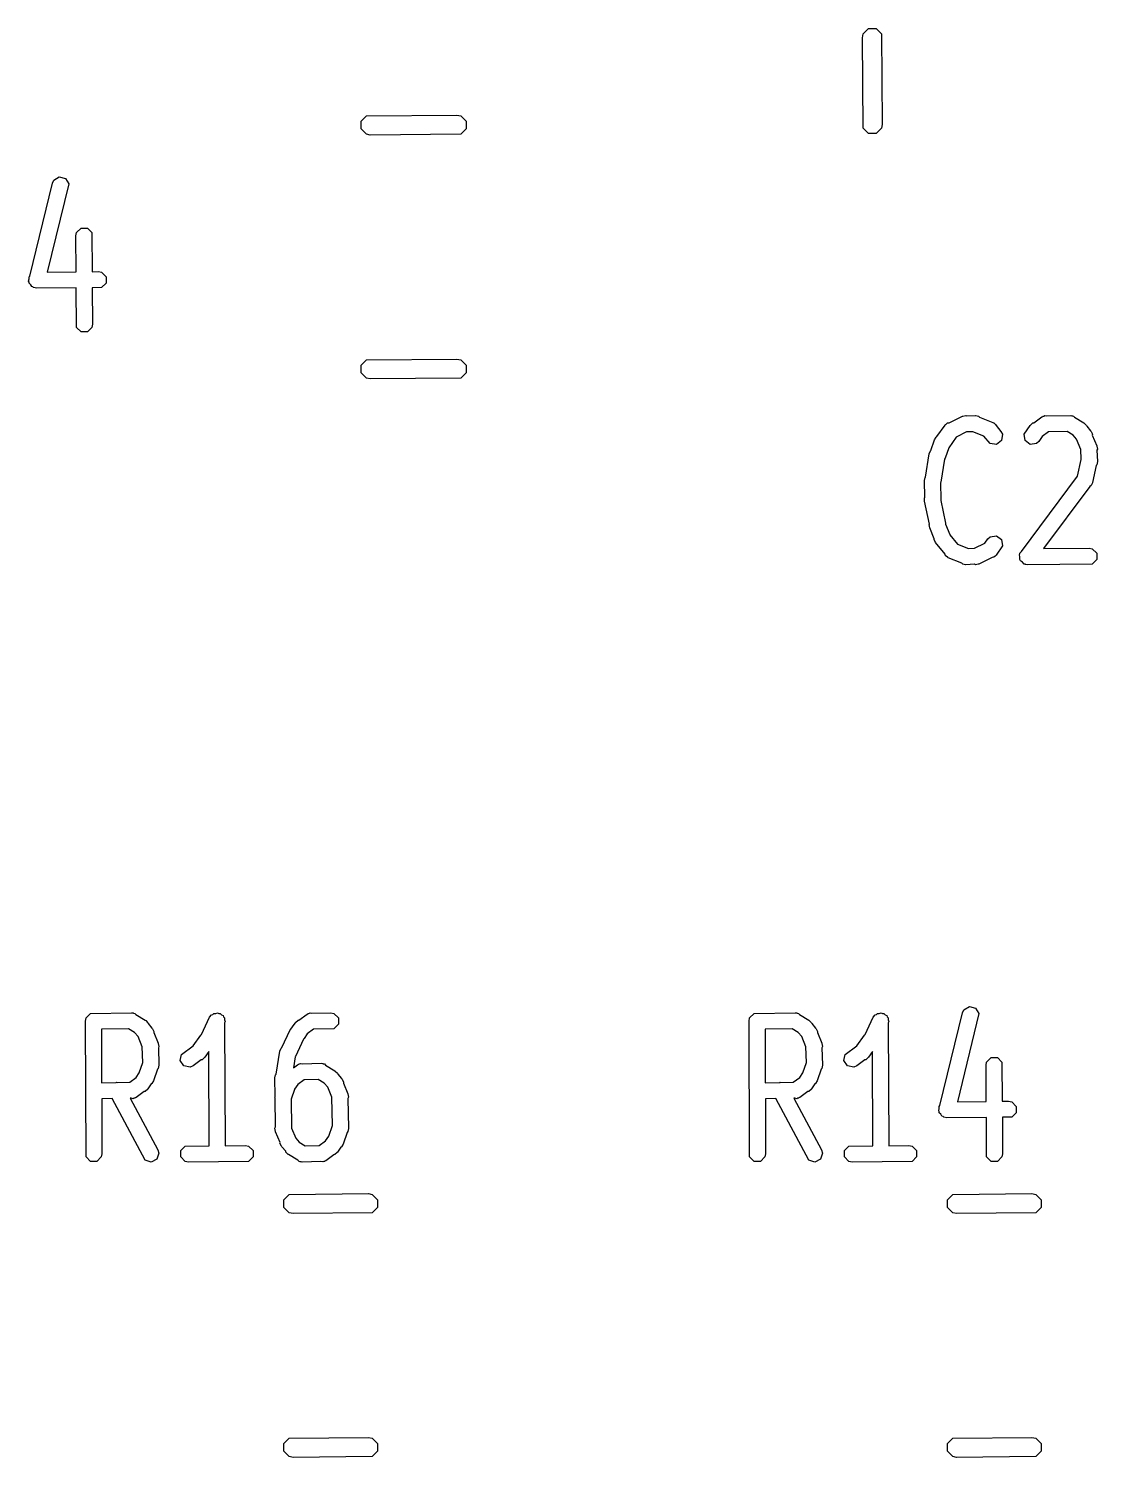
# Model space of a CAD drawing. Extents: x 124 to 187.4, y -113.2 to -74.
# Drawn here: x 162.36 to 168.8, y -102.33 to -93.72 of the extents above; entities that cross this region are included whole.
import ezdxf

# ---------------------------------------------------------------- set-up
doc = ezdxf.new("R2010")
doc.units = 0
doc.layers.add('BLACK', color=7, linetype='CONTINUOUS')

msp = doc.modelspace()

# ---------------------------------------------------------------- linework, layer by layer
at = {"layer": 'BLACK', "linetype": 'CONTINUOUS'}
for p, q in [((167.3825, -93.778748), (167.387067, -93.755787)), ((167.387067, -94.324213), (167.3825, -93.778748)), ((167.387067, -93.755787), (167.419539, -93.723315)), ((167.419539, -93.723315), (167.465461, -93.723315)), ((167.465461, -93.723315), (167.497933, -93.755787)), ((167.497933, -93.755787), (167.5025, -94.301252)), ((164.360815, -94.282039), (164.393287, -94.249567)), ((164.360815, -94.327961), (164.360815, -94.282039)), ((164.393287, -94.249567), (164.938752, -94.245)), ((164.938752, -94.245), (164.961713, -94.249567)), ((164.961713, -94.249567), (164.994185, -94.282039)), ((164.994185, -94.282039), (164.994185, -94.327961)), ((164.393287, -94.360433), (164.360815, -94.327961)), ((164.416248, -94.365), (164.393287, -94.360433)), ((164.961713, -94.360433), (164.416248, -94.365)), ((164.994185, -94.327961), (164.961713, -94.360433)), ((167.419539, -94.356685), (167.387067, -94.324213)), ((167.465461, -94.356685), (167.419539, -94.356685)), ((167.497933, -94.324213), (167.465461, -94.356685)), ((167.5025, -94.301252), (167.497933, -94.324213)), ((162.500421, -94.654673), (162.508754, -94.637033)), ((162.508754, -94.637033), (162.541569, -94.617344)), ((162.541569, -94.617344), (162.578695, -94.626625)), ((162.578695, -94.626625), (162.598384, -94.65944)), ((162.364088, -95.214882), (162.500421, -94.654673)), ((162.598384, -94.65944), (162.468965, -95.191234)), ((162.641786, -94.971561), (162.645592, -94.952427)), ((162.643287, -95.189535), (162.641786, -94.971561)), ((162.645592, -94.952427), (162.672652, -94.925367)), ((162.672652, -94.925367), (162.71092, -94.925367)), ((162.71092, -94.925367), (162.73798, -94.952427)), ((162.73798, -94.952427), (162.739606, -95.188597)), ((162.356616, -95.245587), (162.359877, -95.232187)), ((162.359877, -95.219094), (162.364088, -95.214882)), ((162.359877, -95.232187), (162.359877, -95.219094)), ((162.468965, -95.191234), (162.643287, -95.189535)), ((162.739606, -95.188597), (162.7775, -95.188228)), ((162.7775, -95.188228), (162.796634, -95.192034)), ((162.796634, -95.192034), (162.823694, -95.219094)), ((162.823694, -95.219094), (162.823694, -95.257362)), ((162.359877, -95.251022), (162.356616, -95.245587)), ((162.359877, -95.257362), (162.359877, -95.251022)), ((162.369387, -95.266872), (162.359877, -95.257362)), ((162.376305, -95.278402), (162.369387, -95.266872)), ((162.382454, -95.279939), (162.376305, -95.278402)), ((162.386937, -95.284422), (162.382454, -95.279939)), ((162.406071, -95.288228), (162.386937, -95.284422)), ((162.643951, -95.285909), (162.406071, -95.288228)), ((162.645592, -95.524029), (162.643951, -95.285909)), ((162.796634, -95.284422), (162.74027, -95.284971)), ((162.74027, -95.284971), (162.741786, -95.504895)), ((162.823694, -95.257362), (162.796634, -95.284422)), ((162.672652, -95.551089), (162.645592, -95.524029)), ((162.71092, -95.551089), (162.672652, -95.551089)), ((162.73798, -95.524029), (162.71092, -95.551089)), ((162.741786, -95.504895), (162.73798, -95.524029)), ((164.360815, -95.752039), (164.393287, -95.719567)), ((164.360815, -95.797961), (164.360815, -95.752039)), ((164.393287, -95.719567), (164.938752, -95.715)), ((164.938752, -95.715), (164.961713, -95.719567)), ((164.961713, -95.719567), (164.994185, -95.752039)), ((164.994185, -95.752039), (164.994185, -95.797961)), ((164.393287, -95.830433), (164.360815, -95.797961)), ((164.416248, -95.835), (164.393287, -95.830433)), ((164.961713, -95.830433), (164.416248, -95.835)), ((164.994185, -95.797961), (164.961713, -95.830433)), ((167.886728, -96.107277), (167.894883, -96.099966)), ((167.894883, -96.099966), (167.904671, -96.098567)), ((167.904671, -96.098567), (167.985764, -96.059205)), ((167.985764, -96.059205), (167.986627, -96.05901)), ((167.986627, -96.05901), (167.986937, -96.058701)), ((167.986937, -96.058701), (167.988298, -96.058633)), ((167.988298, -96.058633), (168.004795, -96.054911)), ((168.004795, -96.054911), (168.011466, -96.057477)), ((168.011466, -96.057477), (168.063214, -96.054895)), ((168.063214, -96.054895), (168.064082, -96.055067)), ((168.064082, -96.055067), (168.06449, -96.054911)), ((168.06449, -96.054911), (168.065645, -96.055378)), ((168.065645, -96.055378), (168.082348, -96.058701)), ((168.082348, -96.058701), (168.08812, -96.064473)), ((168.08812, -96.064473), (168.169235, -96.097299)), ((168.169235, -96.097299), (168.172661, -96.099717)), ((168.172661, -96.099717), (168.174402, -96.099966)), ((168.174402, -96.099966), (168.176441, -96.102384)), ((168.176441, -96.102384), (168.185174, -96.108548)), ((168.394643, -96.11299), (168.409169, -96.099966)), ((168.409169, -96.099966), (168.415037, -96.099127)), ((168.415037, -96.099127), (168.464051, -96.063292)), ((168.464051, -96.063292), (168.470881, -96.060471)), ((168.470881, -96.060471), (168.472652, -96.058701)), ((168.472652, -96.058701), (168.47532, -96.058638)), ((168.47532, -96.058638), (168.482083, -96.055846)), ((168.482083, -96.055846), (168.493865, -96.058202)), ((168.493865, -96.058202), (168.634643, -96.054895)), ((168.634643, -96.054895), (168.641891, -96.056336)), ((168.641891, -96.056336), (168.644346, -96.055846)), ((168.644346, -96.055846), (168.646752, -96.057303)), ((168.646752, -96.057303), (168.653777, -96.058701)), ((168.653777, -96.058701), (168.661027, -96.065951)), ((168.661027, -96.065951), (168.717151, -96.099951)), ((168.717151, -96.099951), (168.717261, -96.099967)), ((168.717261, -96.099967), (168.717348, -96.100071)), ((168.717348, -96.100071), (168.719521, -96.101387)), ((168.719521, -96.101387), (168.73333, -96.115168)), ((167.816397, -96.201624), (167.826679, -96.185045)), ((167.826679, -96.185045), (167.831504, -96.182851)), ((167.831504, -96.182851), (167.880357, -96.11299)), ((167.880357, -96.11299), (167.883479, -96.11019)), ((167.883479, -96.11019), (167.884111, -96.108548)), ((167.884111, -96.108548), (167.886728, -96.107277)), ((167.948014, -96.185112), (167.903214, -96.24918)), ((168.010746, -96.154661), (167.948014, -96.185112)), ((168.048342, -96.152785), (168.010746, -96.154661)), ((168.114446, -96.179536), (168.048342, -96.152785)), ((168.152026, -96.224109), (168.114446, -96.179536)), ((168.185174, -96.108548), (168.18814, -96.11626)), ((168.18814, -96.11626), (168.2175, -96.151084)), ((168.2175, -96.151084), (168.225935, -96.168675)), ((168.225935, -96.168675), (168.220524, -96.206559)), ((168.357636, -96.168675), (168.393057, -96.115375)), ((168.363047, -96.206559), (168.357636, -96.168675)), ((168.393057, -96.115375), (168.393099, -96.115168)), ((168.393099, -96.115168), (168.393286, -96.11503)), ((168.393286, -96.11503), (168.394643, -96.11299)), ((168.464905, -96.182745), (168.446071, -96.211086)), ((168.503368, -96.154622), (168.464905, -96.182745)), ((168.615953, -96.151977), (168.503368, -96.154622)), ((168.652983, -96.17441), (168.615953, -96.151977)), ((168.673667, -96.198944), (168.652983, -96.17441)), ((168.73333, -96.115168), (168.734341, -96.120227)), ((168.734341, -96.120227), (168.756857, -96.146934)), ((168.756857, -96.146934), (168.756892, -96.14695)), ((168.756892, -96.14695), (168.756912, -96.146999)), ((168.756912, -96.146999), (168.760357, -96.151085)), ((168.760357, -96.151085), (168.768793, -96.168676)), ((168.768793, -96.168676), (168.76808, -96.173664)), ((168.76808, -96.173664), (168.795056, -96.238076)), ((167.7855, -96.286156), (167.792767, -96.268051)), ((167.792767, -96.268051), (167.794773, -96.266678)), ((167.794773, -96.266678), (167.816397, -96.201624)), ((167.902409, -96.249901), (167.88146, -96.312927)), ((167.903214, -96.24918), (167.902409, -96.249901)), ((168.18991, -96.22952), (168.152026, -96.224109)), ((168.220524, -96.206559), (168.18991, -96.22952)), ((168.393661, -96.22952), (168.363047, -96.206559)), ((168.431545, -96.224109), (168.393661, -96.22952)), ((168.446071, -96.211086), (168.431545, -96.224109)), ((168.699015, -96.259469), (168.673667, -96.198944)), ((168.701402, -96.319261), (168.699015, -96.259469)), ((168.795056, -96.238076), (168.795122, -96.238142)), ((168.795122, -96.238142), (168.795125, -96.238241)), ((168.795125, -96.238241), (168.795745, -96.23972)), ((168.795745, -96.23972), (168.798899, -96.258972)), ((168.798899, -96.258972), (168.796191, -96.264928)), ((168.796191, -96.264928), (168.798928, -96.333466)), ((167.762415, -96.426079), (167.7855, -96.286156)), ((167.878077, -96.31838), (167.855215, -96.456967)), ((167.88146, -96.312927), (167.878077, -96.31838)), ((168.678631, -96.420084), (168.700421, -96.32134)), ((168.700421, -96.32134), (168.701402, -96.319261)), ((168.791804, -96.355917), (168.768864, -96.459879)), ((168.795122, -96.3526), (168.791804, -96.355917)), ((168.798928, -96.333466), (168.795122, -96.3526)), ((167.756071, -96.447752), (167.759877, -96.428618)), ((167.758961, -96.549085), (167.756071, -96.447752)), ((167.759877, -96.428618), (167.762415, -96.426079)), ((168.341821, -96.875245), (168.678631, -96.420084)), ((167.855215, -96.456967), (167.853215, -96.461947)), ((167.853215, -96.461947), (167.856071, -96.562038)), ((168.75229, -96.482462), (168.47472, -96.857567)), ((168.760531, -96.477518), (168.75229, -96.482462)), ((168.76862, -96.460393), (168.760531, -96.477518)), ((168.768793, -96.460161), (168.76862, -96.460393)), ((168.768864, -96.459879), (168.768778, -96.460059)), ((168.768778, -96.460059), (168.768793, -96.460161)), ((167.756927, -96.571253), (167.757142, -96.551745)), ((167.786036, -96.709721), (167.756927, -96.571253)), ((167.757142, -96.551745), (167.758961, -96.549085)), ((167.856071, -96.562038), (167.854913, -96.567855)), ((167.854913, -96.567855), (167.883787, -96.705205)), ((167.883787, -96.705205), (167.883731, -96.710259)), ((167.784672, -96.712723), (167.786036, -96.709721)), ((167.787826, -96.731975), (167.784672, -96.712723)), ((167.81549, -96.798028), (167.787826, -96.731975)), ((167.883731, -96.710259), (167.910031, -96.773053)), ((167.910031, -96.773053), (167.910257, -96.774433)), ((167.910257, -96.774433), (167.955223, -96.830409)), ((168.1375, -96.798704), (168.152025, -96.78568)), ((168.152025, -96.78568), (168.189909, -96.780268)), ((168.189909, -96.780268), (168.220524, -96.803229)), ((167.814778, -96.803018), (167.81549, -96.798028)), ((167.823214, -96.820609), (167.814778, -96.803018)), ((167.880549, -96.891982), (167.823214, -96.820609)), ((167.955223, -96.830409), (168.020942, -96.857004)), ((168.020942, -96.857004), (168.058538, -96.855128)), ((168.058538, -96.855128), (168.119746, -96.825417)), ((168.119746, -96.825417), (168.1375, -96.798704)), ((168.225936, -96.841113), (168.188928, -96.8968)), ((168.220524, -96.803229), (168.225936, -96.841113)), ((168.331306, -96.885761), (168.341821, -96.875245)), ((168.47472, -96.857567), (168.748928, -96.854895)), ((168.748928, -96.854895), (168.768062, -96.858701)), ((168.768062, -96.858701), (168.795122, -96.885761)), ((167.884111, -96.901242), (167.880549, -96.891982)), ((167.893063, -96.90756), (167.884111, -96.901242)), ((167.894882, -96.909824), (167.893063, -96.90756)), ((167.896623, -96.910072), (167.894882, -96.909824)), ((167.90005, -96.912491), (167.896623, -96.910072)), ((167.981164, -96.945316), (167.90005, -96.912491)), ((167.986937, -96.951089), (167.981164, -96.945316)), ((168.003639, -96.954411), (167.986937, -96.951089)), ((168.004795, -96.954879), (168.003639, -96.954411)), ((168.005202, -96.954722), (168.004795, -96.954879)), ((168.006071, -96.954895), (168.005202, -96.954722)), ((168.057818, -96.952312), (168.006071, -96.954895)), ((168.06449, -96.954879), (168.057818, -96.952312)), ((168.080991, -96.951156), (168.06449, -96.954879)), ((168.082348, -96.951089), (168.080991, -96.951156)), ((168.082655, -96.950781), (168.082348, -96.951089)), ((168.083521, -96.950586), (168.082655, -96.950781)), ((168.164613, -96.911222), (168.083521, -96.950586)), ((168.174403, -96.909824), (168.164613, -96.911222)), ((168.182557, -96.902511), (168.174403, -96.909824)), ((168.185174, -96.901242), (168.182557, -96.902511)), ((168.185805, -96.899599), (168.185174, -96.901242)), ((168.188928, -96.8968), (168.185805, -96.899599)), ((168.329064, -96.892486), (168.331306, -96.889456)), ((168.331306, -96.90818), (168.329064, -96.892486)), ((168.331306, -96.889456), (168.331306, -96.885761)), ((168.331306, -96.924029), (168.331306, -96.90818)), ((168.333947, -96.92667), (168.331306, -96.924029)), ((168.334476, -96.93037), (168.333947, -96.92667)), ((168.347159, -96.939882), (168.334476, -96.93037)), ((168.358366, -96.951089), (168.347159, -96.939882)), ((168.36345, -96.9521), (168.358366, -96.951089)), ((168.365091, -96.953331), (168.36345, -96.9521)), ((168.367736, -96.952953), (168.365091, -96.953331)), ((168.3775, -96.954895), (168.367736, -96.952953)), ((168.768062, -96.951089), (168.3775, -96.954895)), ((168.795122, -96.924029), (168.768062, -96.951089)), ((168.795122, -96.885761), (168.795122, -96.924029)), ((167.986135, -99.654673), (167.994468, -99.637033)), ((167.994468, -99.637033), (168.027283, -99.617344)), ((168.027283, -99.617344), (168.064409, -99.626625)), ((168.064409, -99.626625), (168.084098, -99.65944)), ((162.698928, -99.704895), (162.702734, -99.685761)), ((162.702734, -100.524029), (162.698928, -99.704895)), ((162.702734, -99.685761), (162.729794, -99.658701)), ((162.729794, -99.658701), (162.977499, -99.654895)), ((162.977499, -99.654895), (162.984747, -99.656336)), ((162.984747, -99.656336), (162.987202, -99.655846)), ((162.987202, -99.655846), (162.989608, -99.657303)), ((162.989608, -99.657303), (162.996633, -99.658701)), ((162.996633, -99.658701), (163.003883, -99.665951)), ((163.003883, -99.665951), (163.060007, -99.699951)), ((163.060007, -99.699951), (163.060117, -99.699967)), ((163.060117, -99.699967), (163.060204, -99.700071)), ((163.060204, -99.700071), (163.062377, -99.701387)), ((163.062377, -99.701387), (163.076186, -99.715168)), ((163.076186, -99.715168), (163.077197, -99.720227)), ((163.077197, -99.720227), (163.099713, -99.746933)), ((163.398963, -99.785305), (163.447064, -99.682534)), ((163.447064, -99.682534), (163.459025, -99.667122)), ((163.459025, -99.667122), (163.466832, -99.664519)), ((163.466832, -99.664519), (163.472651, -99.658701)), ((163.472651, -99.658701), (163.484289, -99.658701)), ((163.484289, -99.658701), (163.49533, -99.655021)), ((163.49533, -99.655021), (163.50269, -99.658701)), ((163.50269, -99.658701), (163.510919, -99.658701)), ((163.510919, -99.658701), (163.519148, -99.66693)), ((163.519148, -99.66693), (163.529558, -99.672135)), ((163.529558, -99.672135), (163.53216, -99.679942)), ((163.53216, -99.679942), (163.537979, -99.685761)), ((163.537979, -99.685761), (163.538033, -99.697563)), ((163.538033, -99.697563), (163.541659, -99.70844)), ((163.541659, -99.70844), (163.538119, -99.716002)), ((163.538119, -99.716002), (163.541558, -100.456174)), ((163.946255, -99.742806), (163.964485, -99.715375)), ((163.964485, -99.715375), (163.964527, -99.715168)), ((163.964527, -99.715168), (163.964714, -99.71503)), ((163.964714, -99.71503), (163.966071, -99.71299)), ((163.966071, -99.71299), (163.980596, -99.699966)), ((163.980596, -99.699966), (163.986466, -99.699127)), ((163.986466, -99.699127), (164.035479, -99.663292)), ((164.035479, -99.663292), (164.042309, -99.660471)), ((164.042309, -99.660471), (164.04408, -99.658701)), ((164.04408, -99.658701), (164.046783, -99.658623)), ((164.046783, -99.658623), (164.053511, -99.655846)), ((164.053511, -99.655846), (164.064826, -99.658109)), ((164.064826, -99.658109), (164.1775, -99.654895)), ((164.1775, -99.654895), (164.196634, -99.658701)), ((164.196634, -99.658701), (164.223694, -99.685761)), ((164.223694, -99.685761), (164.223694, -99.724029)), ((166.698928, -99.704895), (166.702734, -99.685761)), ((166.702734, -100.524029), (166.698928, -99.704895)), ((166.702734, -99.685761), (166.729794, -99.658701)), ((166.729794, -99.658701), (166.977499, -99.654895)), ((166.977499, -99.654895), (166.984747, -99.656336)), ((166.984747, -99.656336), (166.987202, -99.655846)), ((166.987202, -99.655846), (166.989608, -99.657303)), ((166.989608, -99.657303), (166.996633, -99.658701)), ((166.996633, -99.658701), (167.003883, -99.665951)), ((167.003883, -99.665951), (167.060007, -99.699951)), ((167.060007, -99.699951), (167.060117, -99.699967)), ((167.060117, -99.699967), (167.060204, -99.700071)), ((167.060204, -99.700071), (167.062377, -99.701387)), ((167.062377, -99.701387), (167.076186, -99.715168)), ((167.076186, -99.715168), (167.077197, -99.720227)), ((167.077197, -99.720227), (167.099713, -99.746933)), ((167.398963, -99.785305), (167.447064, -99.682534)), ((167.447064, -99.682534), (167.459025, -99.667122)), ((167.459025, -99.667122), (167.466832, -99.664519)), ((167.466832, -99.664519), (167.472651, -99.658701)), ((167.472651, -99.658701), (167.484289, -99.658701)), ((167.484289, -99.658701), (167.49533, -99.655021)), ((167.49533, -99.655021), (167.50269, -99.658701)), ((167.50269, -99.658701), (167.510919, -99.658701)), ((167.510919, -99.658701), (167.519148, -99.66693)), ((167.519148, -99.66693), (167.529558, -99.672135)), ((167.529558, -99.672135), (167.53216, -99.679942)), ((167.53216, -99.679942), (167.537979, -99.685761)), ((167.537979, -99.685761), (167.538033, -99.697563)), ((167.538033, -99.697563), (167.541659, -99.70844)), ((167.541659, -99.70844), (167.538119, -99.716002)), ((167.538119, -99.716002), (167.541558, -100.456174)), ((167.849802, -100.214882), (167.986135, -99.654673)), ((168.084098, -99.65944), (167.954679, -100.191234)), ((162.958314, -99.751677), (162.795439, -99.75418)), ((162.795439, -99.75418), (162.796938, -100.076716)), ((162.995839, -99.77441), (162.958314, -99.751677)), ((163.016525, -99.798947), (162.995839, -99.77441)), ((163.041845, -99.859404), (163.016525, -99.798947)), ((163.099713, -99.746933), (163.099747, -99.746949)), ((163.099747, -99.746949), (163.099767, -99.746998)), ((163.099767, -99.746998), (163.103213, -99.751085)), ((163.103213, -99.751085), (163.111649, -99.768676)), ((163.111649, -99.768676), (163.110936, -99.773665)), ((163.110936, -99.773665), (163.137912, -99.838075)), ((163.349177, -99.854196), (163.394642, -99.78918)), ((163.394642, -99.78918), (163.398963, -99.785305)), ((163.883084, -99.864901), (163.932779, -99.758724)), ((163.932779, -99.758724), (163.94474, -99.743312)), ((163.94474, -99.743312), (163.946255, -99.742806)), ((164.036334, -99.782744), (164.0175, -99.811085)), ((164.074879, -99.754562), (164.036334, -99.782744)), ((164.196634, -99.751089), (164.074879, -99.754562)), ((164.223694, -99.724029), (164.196634, -99.751089)), ((166.958314, -99.751677), (166.795439, -99.75418)), ((166.795439, -99.75418), (166.796938, -100.076716)), ((166.995839, -99.77441), (166.958314, -99.751677)), ((167.016525, -99.798947), (166.995839, -99.77441)), ((167.041845, -99.859404), (167.016525, -99.798947)), ((167.099713, -99.746933), (167.099747, -99.746949)), ((167.099747, -99.746949), (167.099767, -99.746998)), ((167.099767, -99.746998), (167.103213, -99.751085)), ((167.103213, -99.751085), (167.111649, -99.768676)), ((167.111649, -99.768676), (167.110936, -99.773665)), ((167.110936, -99.773665), (167.137912, -99.838075)), ((167.349177, -99.854196), (167.394642, -99.78918)), ((167.394642, -99.78918), (167.398963, -99.785305)), ((163.044577, -99.955181), (163.041845, -99.859404)), ((163.137912, -99.838075), (163.137979, -99.838142)), ((163.137979, -99.838142), (163.137981, -99.83824)), ((163.137981, -99.83824), (163.138601, -99.839719)), ((163.138601, -99.839719), (163.141756, -99.858972)), ((163.141756, -99.858972), (163.138761, -99.86556)), ((163.138761, -99.86556), (163.141735, -99.969819)), ((163.278812, -99.905644), (163.349177, -99.854196)), ((163.442642, -99.889414), (163.419051, -99.92315)), ((163.44528, -100.457186), (163.442642, -99.889414)), ((163.848129, -100.026079), (163.871214, -99.886156)), ((163.871214, -99.886156), (163.878481, -99.868051)), ((163.878481, -99.868051), (163.883084, -99.864901)), ((164.013178, -99.814959), (163.965078, -99.917732)), ((164.0175, -99.811085), (164.013178, -99.814959)), ((167.044577, -99.955181), (167.041845, -99.859404)), ((167.137912, -99.838075), (167.137979, -99.838142)), ((167.137979, -99.838142), (167.137981, -99.83824)), ((167.137981, -99.83824), (167.138601, -99.839719)), ((167.138601, -99.839719), (167.141756, -99.858972)), ((167.141756, -99.858972), (167.138761, -99.86556)), ((167.138761, -99.86556), (167.141735, -99.969819)), ((167.278812, -99.905644), (167.349177, -99.854196)), ((167.442642, -99.889414), (167.419051, -99.92315)), ((167.44528, -100.457186), (167.442642, -99.889414)), ((163.024018, -100.017029), (163.044577, -99.955181)), ((163.141785, -99.971561), (163.137979, -99.990695)), ((163.141735, -99.969819), (163.141756, -99.969865)), ((163.141756, -99.969865), (163.141738, -99.969918)), ((163.141738, -99.969918), (163.141785, -99.971561)), ((163.271307, -99.943169), (163.278812, -99.905644)), ((163.292534, -99.97501), (163.271307, -99.943169)), ((163.330059, -99.982515), (163.292534, -99.97501)), ((163.348091, -99.975069), (163.330059, -99.982515)), ((163.397103, -99.939233), (163.348091, -99.975069)), ((163.402974, -99.938395), (163.397103, -99.939233)), ((163.417499, -99.925371), (163.402974, -99.938395)), ((163.419, -99.923224), (163.417499, -99.925371)), ((163.419043, -99.923193), (163.419, -99.923224)), ((163.419051, -99.92315), (163.419043, -99.923193)), ((163.96358, -99.919661), (163.952478, -99.986959)), ((163.952478, -99.986959), (163.978336, -99.968054)), ((163.965078, -99.917732), (163.96358, -99.919661)), ((163.978336, -99.968054), (163.985166, -99.965233)), ((163.985166, -99.965233), (163.986937, -99.963463)), ((163.986937, -99.963463), (163.98964, -99.963385)), ((163.98964, -99.963385), (163.996368, -99.960608)), ((163.996368, -99.960608), (164.007683, -99.962871)), ((164.007683, -99.962871), (164.120357, -99.959657)), ((164.120357, -99.959657), (164.127605, -99.961098)), ((164.127605, -99.961098), (164.13006, -99.960608)), ((164.13006, -99.960608), (164.132466, -99.962065)), ((164.132466, -99.962065), (164.139491, -99.963463)), ((164.139491, -99.963463), (164.146741, -99.970713)), ((164.146741, -99.970713), (164.202865, -100.004713)), ((167.024018, -100.017029), (167.044577, -99.955181)), ((167.141785, -99.971561), (167.137979, -99.990695)), ((167.141735, -99.969819), (167.141756, -99.969865)), ((167.141756, -99.969865), (167.141738, -99.969918)), ((167.141738, -99.969918), (167.141785, -99.971561)), ((167.271307, -99.943169), (167.278812, -99.905644)), ((167.292534, -99.97501), (167.271307, -99.943169)), ((167.330059, -99.982515), (167.292534, -99.97501)), ((167.348091, -99.975069), (167.330059, -99.982515)), ((167.397103, -99.939233), (167.348091, -99.975069)), ((167.402974, -99.938395), (167.397103, -99.939233)), ((167.417499, -99.925371), (167.402974, -99.938395)), ((167.419, -99.923224), (167.417499, -99.925371)), ((167.419043, -99.923193), (167.419, -99.923224)), ((167.419051, -99.92315), (167.419043, -99.923193)), ((168.1275, -99.971561), (168.131306, -99.952427)), ((168.129001, -100.189535), (168.1275, -99.971561)), ((168.131306, -99.952427), (168.158366, -99.925367)), ((168.158366, -99.925367), (168.196634, -99.925367)), ((168.196634, -99.925367), (168.223694, -99.952427)), ((168.223694, -99.952427), (168.22532, -100.188597)), ((162.966047, -100.074117), (163.004378, -100.046092)), ((163.004378, -100.046092), (163.023213, -100.017752)), ((163.023213, -100.017752), (163.024018, -100.017029)), ((163.110029, -100.065308), (163.099747, -100.081888)), ((163.133264, -99.995409), (163.110029, -100.065308)), ((163.137979, -99.990695), (163.133264, -99.995409)), ((163.841785, -100.047752), (163.845591, -100.028618)), ((163.843102, -100.159858), (163.841785, -100.047752)), ((163.845591, -100.028618), (163.848129, -100.026079)), ((164.017736, -100.059324), (163.979191, -100.087506)), ((164.101967, -100.056921), (164.017736, -100.059324)), ((164.138697, -100.079172), (164.101967, -100.056921)), ((164.202865, -100.004713), (164.202975, -100.004729)), ((164.202975, -100.004729), (164.203062, -100.004833)), ((164.203062, -100.004833), (164.205235, -100.006149)), ((164.205235, -100.006149), (164.219044, -100.01993)), ((164.219044, -100.01993), (164.220055, -100.024989)), ((164.220055, -100.024989), (164.242571, -100.051696)), ((164.242571, -100.051696), (164.242606, -100.051712)), ((164.242606, -100.051712), (164.242626, -100.051761)), ((164.242626, -100.051761), (164.246071, -100.055847)), ((164.246071, -100.055847), (164.254507, -100.073438)), ((166.966047, -100.074117), (167.004378, -100.046092)), ((167.004378, -100.046092), (167.023213, -100.017752)), ((167.023213, -100.017752), (167.024018, -100.017029)), ((167.110029, -100.065308), (167.099747, -100.081888)), ((167.133264, -99.995409), (167.110029, -100.065308)), ((167.137979, -99.990695), (167.133264, -99.995409)), ((162.796938, -100.076716), (162.884937, -100.075364)), ((162.884937, -100.075364), (162.887254, -100.074148)), ((162.887254, -100.074148), (162.890866, -100.075273)), ((162.890866, -100.075273), (162.966047, -100.074117)), ((163.054248, -100.129708), (163.005234, -100.165545)), ((163.060117, -100.12887), (163.054248, -100.129708)), ((163.074642, -100.115847), (163.060117, -100.12887)), ((163.075998, -100.113806), (163.074642, -100.115847)), ((163.076186, -100.113669), (163.075998, -100.113806)), ((163.076227, -100.113461), (163.076186, -100.113669)), ((163.096111, -100.08354), (163.076227, -100.113461)), ((163.099747, -100.081888), (163.096111, -100.08354)), ((163.959551, -100.116569), (163.939713, -100.176246)), ((163.960357, -100.115847), (163.959551, -100.116569)), ((163.979191, -100.087506), (163.960357, -100.115847)), ((164.159381, -100.103706), (164.138697, -100.079172)), ((164.184679, -100.164112), (164.159381, -100.103706)), ((164.254507, -100.073438), (164.253794, -100.078426)), ((164.253794, -100.078426), (164.28077, -100.142838)), ((164.28077, -100.142838), (164.280836, -100.142904)), ((164.280836, -100.142904), (164.280837, -100.142998)), ((164.280837, -100.142998), (164.281459, -100.144482)), ((164.281459, -100.144482), (164.284613, -100.163734)), ((166.796938, -100.076716), (166.884937, -100.075364)), ((166.884937, -100.075364), (166.887254, -100.074148)), ((166.887254, -100.074148), (166.890866, -100.075273)), ((166.890866, -100.075273), (166.966047, -100.074117)), ((167.054248, -100.129708), (167.005234, -100.165545)), ((167.060117, -100.12887), (167.054248, -100.129708)), ((167.074642, -100.115847), (167.060117, -100.12887)), ((167.075998, -100.113806), (167.074642, -100.115847)), ((167.076186, -100.113669), (167.075998, -100.113806)), ((167.076227, -100.113461), (167.076186, -100.113669)), ((167.096111, -100.08354), (167.076227, -100.113461)), ((167.099747, -100.081888), (167.096111, -100.08354)), ((162.860931, -100.172221), (162.797386, -100.173197)), ((162.797386, -100.173197), (162.798928, -100.504895)), ((163.059779, -100.543309), (162.860931, -100.172221)), ((162.974618, -100.170474), (162.969352, -100.170555)), ((162.969352, -100.170555), (163.136055, -100.481654)), ((162.987202, -100.172991), (162.974618, -100.170474)), ((162.994018, -100.170176), (162.987202, -100.172991)), ((162.996633, -100.170136), (162.994018, -100.170176)), ((162.998403, -100.168365), (162.996633, -100.170136)), ((163.005234, -100.165545), (162.998403, -100.168365)), ((163.841814, -100.163734), (163.843102, -100.159858)), ((163.843183, -100.166746), (163.841814, -100.163734)), ((163.845257, -100.343243), (163.843183, -100.166746)), ((163.939713, -100.176246), (163.941761, -100.350472)), ((164.187784, -100.335084), (164.184679, -100.164112)), ((164.284613, -100.163734), (164.281344, -100.170924)), ((164.281344, -100.170924), (164.284611, -100.350813)), ((166.860931, -100.172221), (166.797386, -100.173197)), ((166.797386, -100.173197), (166.798928, -100.504895)), ((167.059779, -100.543309), (166.860931, -100.172221)), ((166.974618, -100.170474), (166.969352, -100.170555)), ((166.969352, -100.170555), (167.136055, -100.481654)), ((166.987202, -100.172991), (166.974618, -100.170474)), ((166.994018, -100.170176), (166.987202, -100.172991)), ((166.996633, -100.170136), (166.994018, -100.170176)), ((166.998403, -100.168365), (166.996633, -100.170136)), ((167.005234, -100.165545), (166.998403, -100.168365)), ((167.84233, -100.245587), (167.845591, -100.232187)), ((167.845591, -100.219094), (167.849802, -100.214882)), ((167.845591, -100.232187), (167.845591, -100.219094)), ((167.954679, -100.191234), (168.129001, -100.189535)), ((168.22532, -100.188597), (168.263214, -100.188228)), ((168.263214, -100.188228), (168.282348, -100.192034)), ((168.282348, -100.192034), (168.309408, -100.219094)), ((168.309408, -100.219094), (168.309408, -100.257362)), ((167.845591, -100.251022), (167.84233, -100.245587)), ((167.845591, -100.257362), (167.845591, -100.251022)), ((167.855101, -100.266872), (167.845591, -100.257362)), ((167.862019, -100.278402), (167.855101, -100.266872)), ((167.868168, -100.279939), (167.862019, -100.278402)), ((167.872651, -100.284422), (167.868168, -100.279939)), ((167.891785, -100.288228), (167.872651, -100.284422)), ((168.129665, -100.285909), (167.891785, -100.288228)), ((168.131306, -100.524029), (168.129665, -100.285909)), ((168.282348, -100.284422), (168.225984, -100.284971)), ((168.225984, -100.284971), (168.2275, -100.504895)), ((168.309408, -100.257362), (168.282348, -100.284422)), ((163.841814, -100.350819), (163.845257, -100.343243)), ((163.844969, -100.370071), (163.841814, -100.350819)), ((163.845589, -100.371553), (163.844969, -100.370071)), ((163.845591, -100.371648), (163.845589, -100.371553)), ((163.845657, -100.371714), (163.845591, -100.371648)), ((163.872633, -100.436124), (163.845657, -100.371714)), ((163.941761, -100.350472), (163.967045, -100.410843)), ((163.967045, -100.410843), (163.98773, -100.435379)), ((164.147236, -100.427045), (164.16607, -100.398705)), ((164.16607, -100.398705), (164.166876, -100.397982)), ((164.166876, -100.397982), (164.187784, -100.335084)), ((164.276122, -100.376361), (164.252888, -100.44626)), ((164.280836, -100.371648), (164.276122, -100.376361)), ((164.284642, -100.352514), (164.280836, -100.371648)), ((164.284611, -100.350813), (164.284613, -100.350818)), ((164.284613, -100.350818), (164.284611, -100.350823)), ((164.284611, -100.350823), (164.284642, -100.352514)), ((163.136055, -100.481654), (163.141579, -100.500364)), ((163.274162, -100.485761), (163.301222, -100.458701)), ((163.274162, -100.524029), (163.274162, -100.485761)), ((163.301222, -100.458701), (163.44528, -100.457186)), ((163.541558, -100.456174), (163.663213, -100.454895)), ((163.663213, -100.454895), (163.682347, -100.458701)), ((163.682347, -100.458701), (163.709407, -100.485761)), ((163.709407, -100.485761), (163.709407, -100.524029)), ((163.871921, -100.441112), (163.872633, -100.436124)), ((163.880356, -100.458703), (163.871921, -100.441112)), ((163.883802, -100.462791), (163.880356, -100.458703)), ((163.883823, -100.46284), (163.883802, -100.462791)), ((163.883856, -100.462855), (163.883823, -100.46284)), ((163.906372, -100.489563), (163.883856, -100.462855)), ((163.907384, -100.494622), (163.906372, -100.489563)), ((163.921193, -100.508403), (163.907384, -100.494622)), ((163.98773, -100.435379), (164.02446, -100.45763)), ((164.02446, -100.45763), (164.108691, -100.455227)), ((164.108691, -100.455227), (164.147236, -100.427045)), ((164.217501, -100.496799), (164.202976, -100.509823)), ((164.218856, -100.494758), (164.217501, -100.496799)), ((164.219044, -100.494622), (164.218856, -100.494758)), ((164.219085, -100.494414), (164.219044, -100.494622)), ((164.238971, -100.46449), (164.219085, -100.494414)), ((164.242605, -100.462839), (164.238971, -100.46449)), ((164.252888, -100.44626), (164.242605, -100.462839)), ((167.136055, -100.481654), (167.141579, -100.500364)), ((167.274162, -100.485761), (167.301222, -100.458701)), ((167.274162, -100.524029), (167.274162, -100.485761)), ((167.301222, -100.458701), (167.44528, -100.457186)), ((167.541558, -100.456174), (167.663213, -100.454895)), ((167.663213, -100.454895), (167.682347, -100.458701)), ((167.682347, -100.458701), (167.709407, -100.485761)), ((167.709407, -100.485761), (167.709407, -100.524029)), ((162.729794, -100.551089), (162.702734, -100.524029)), ((162.768062, -100.551089), (162.729794, -100.551089)), ((162.795122, -100.524029), (162.768062, -100.551089)), ((162.798928, -100.504895), (162.795122, -100.524029)), ((163.096316, -100.554689), (163.059779, -100.543309)), ((163.130199, -100.536901), (163.096316, -100.554689)), ((163.141579, -100.500364), (163.130199, -100.536901)), ((163.301222, -100.551089), (163.274162, -100.524029)), ((163.320356, -100.554895), (163.301222, -100.551089)), ((163.682347, -100.551089), (163.320356, -100.554895)), ((163.709407, -100.524029), (163.682347, -100.551089)), ((163.923363, -100.509717), (163.921193, -100.508403)), ((163.923452, -100.509823), (163.923363, -100.509717)), ((163.923563, -100.509838), (163.923452, -100.509823)), ((163.979686, -100.543838), (163.923563, -100.509838)), ((163.986937, -100.551089), (163.979686, -100.543838)), ((163.993961, -100.552486), (163.986937, -100.551089)), ((163.996368, -100.553944), (163.993961, -100.552486)), ((163.998822, -100.553453), (163.996368, -100.553944)), ((164.006071, -100.554895), (163.998822, -100.553453)), ((164.118744, -100.55168), (164.006071, -100.554895)), ((164.13006, -100.553944), (164.118744, -100.55168)), ((164.136787, -100.551166), (164.13006, -100.553944)), ((164.139491, -100.551089), (164.136787, -100.551166)), ((164.141261, -100.549318), (164.139491, -100.551089)), ((164.148092, -100.546498), (164.141261, -100.549318)), ((164.197106, -100.510661), (164.148092, -100.546498)), ((164.202976, -100.509823), (164.197106, -100.510661)), ((166.729794, -100.551089), (166.702734, -100.524029)), ((166.768062, -100.551089), (166.729794, -100.551089)), ((166.795122, -100.524029), (166.768062, -100.551089)), ((166.798928, -100.504895), (166.795122, -100.524029)), ((167.096316, -100.554689), (167.059779, -100.543309)), ((167.130199, -100.536901), (167.096316, -100.554689)), ((167.141579, -100.500364), (167.130199, -100.536901)), ((167.301222, -100.551089), (167.274162, -100.524029)), ((167.320356, -100.554895), (167.301222, -100.551089)), ((167.682347, -100.551089), (167.320356, -100.554895)), ((167.709407, -100.524029), (167.682347, -100.551089)), ((168.158366, -100.551089), (168.131306, -100.524029)), ((168.196634, -100.551089), (168.158366, -100.551089)), ((168.223694, -100.524029), (168.196634, -100.551089)), ((168.2275, -100.504895), (168.223694, -100.524029)), ((163.895003, -100.782039), (163.927475, -100.749567)), ((163.927475, -100.749567), (164.404564, -100.745)), ((164.404564, -100.745), (164.427525, -100.749567)), ((164.427525, -100.749567), (164.459997, -100.782039)), ((167.895003, -100.782039), (167.927475, -100.749567)), ((167.927475, -100.749567), (168.404564, -100.745)), ((168.404564, -100.745), (168.427525, -100.749567)), ((168.427525, -100.749567), (168.459997, -100.782039)), ((163.895003, -100.827961), (163.895003, -100.782039)), ((163.927475, -100.860433), (163.895003, -100.827961)), ((164.459997, -100.827961), (164.427525, -100.860433)), ((164.459997, -100.782039), (164.459997, -100.827961)), ((167.895003, -100.827961), (167.895003, -100.782039)), ((167.927475, -100.860433), (167.895003, -100.827961)), ((168.459997, -100.827961), (168.427525, -100.860433)), ((168.459997, -100.782039), (168.459997, -100.827961)), ((163.950436, -100.865), (163.927475, -100.860433)), ((164.427525, -100.860433), (163.950436, -100.865)), ((167.950436, -100.865), (167.927475, -100.860433)), ((168.427525, -100.860433), (167.950436, -100.865)), ((163.895003, -102.252039), (163.927475, -102.219567)), ((163.927475, -102.219567), (164.404564, -102.215)), ((164.404564, -102.215), (164.427525, -102.219567)), ((164.427525, -102.219567), (164.459997, -102.252039)), ((167.895003, -102.252039), (167.927475, -102.219567)), ((167.927475, -102.219567), (168.404564, -102.215)), ((168.404564, -102.215), (168.427525, -102.219567)), ((168.427525, -102.219567), (168.459997, -102.252039)), ((163.895003, -102.297961), (163.895003, -102.252039)), ((163.927475, -102.330433), (163.895003, -102.297961)), ((164.459997, -102.297961), (164.427525, -102.330433)), ((164.459997, -102.252039), (164.459997, -102.297961)), ((167.895003, -102.297961), (167.895003, -102.252039)), ((167.927475, -102.330433), (167.895003, -102.297961)), ((168.459997, -102.297961), (168.427525, -102.330433)), ((168.459997, -102.252039), (168.459997, -102.297961)), ((163.950436, -102.335), (163.927475, -102.330433)), ((164.427525, -102.330433), (163.950436, -102.335)), ((167.950436, -102.335), (167.927475, -102.330433)), ((168.427525, -102.330433), (167.950436, -102.335))]:
    msp.add_line(p, q, dxfattribs=at)

doc.saveas('drawing.dxf')
